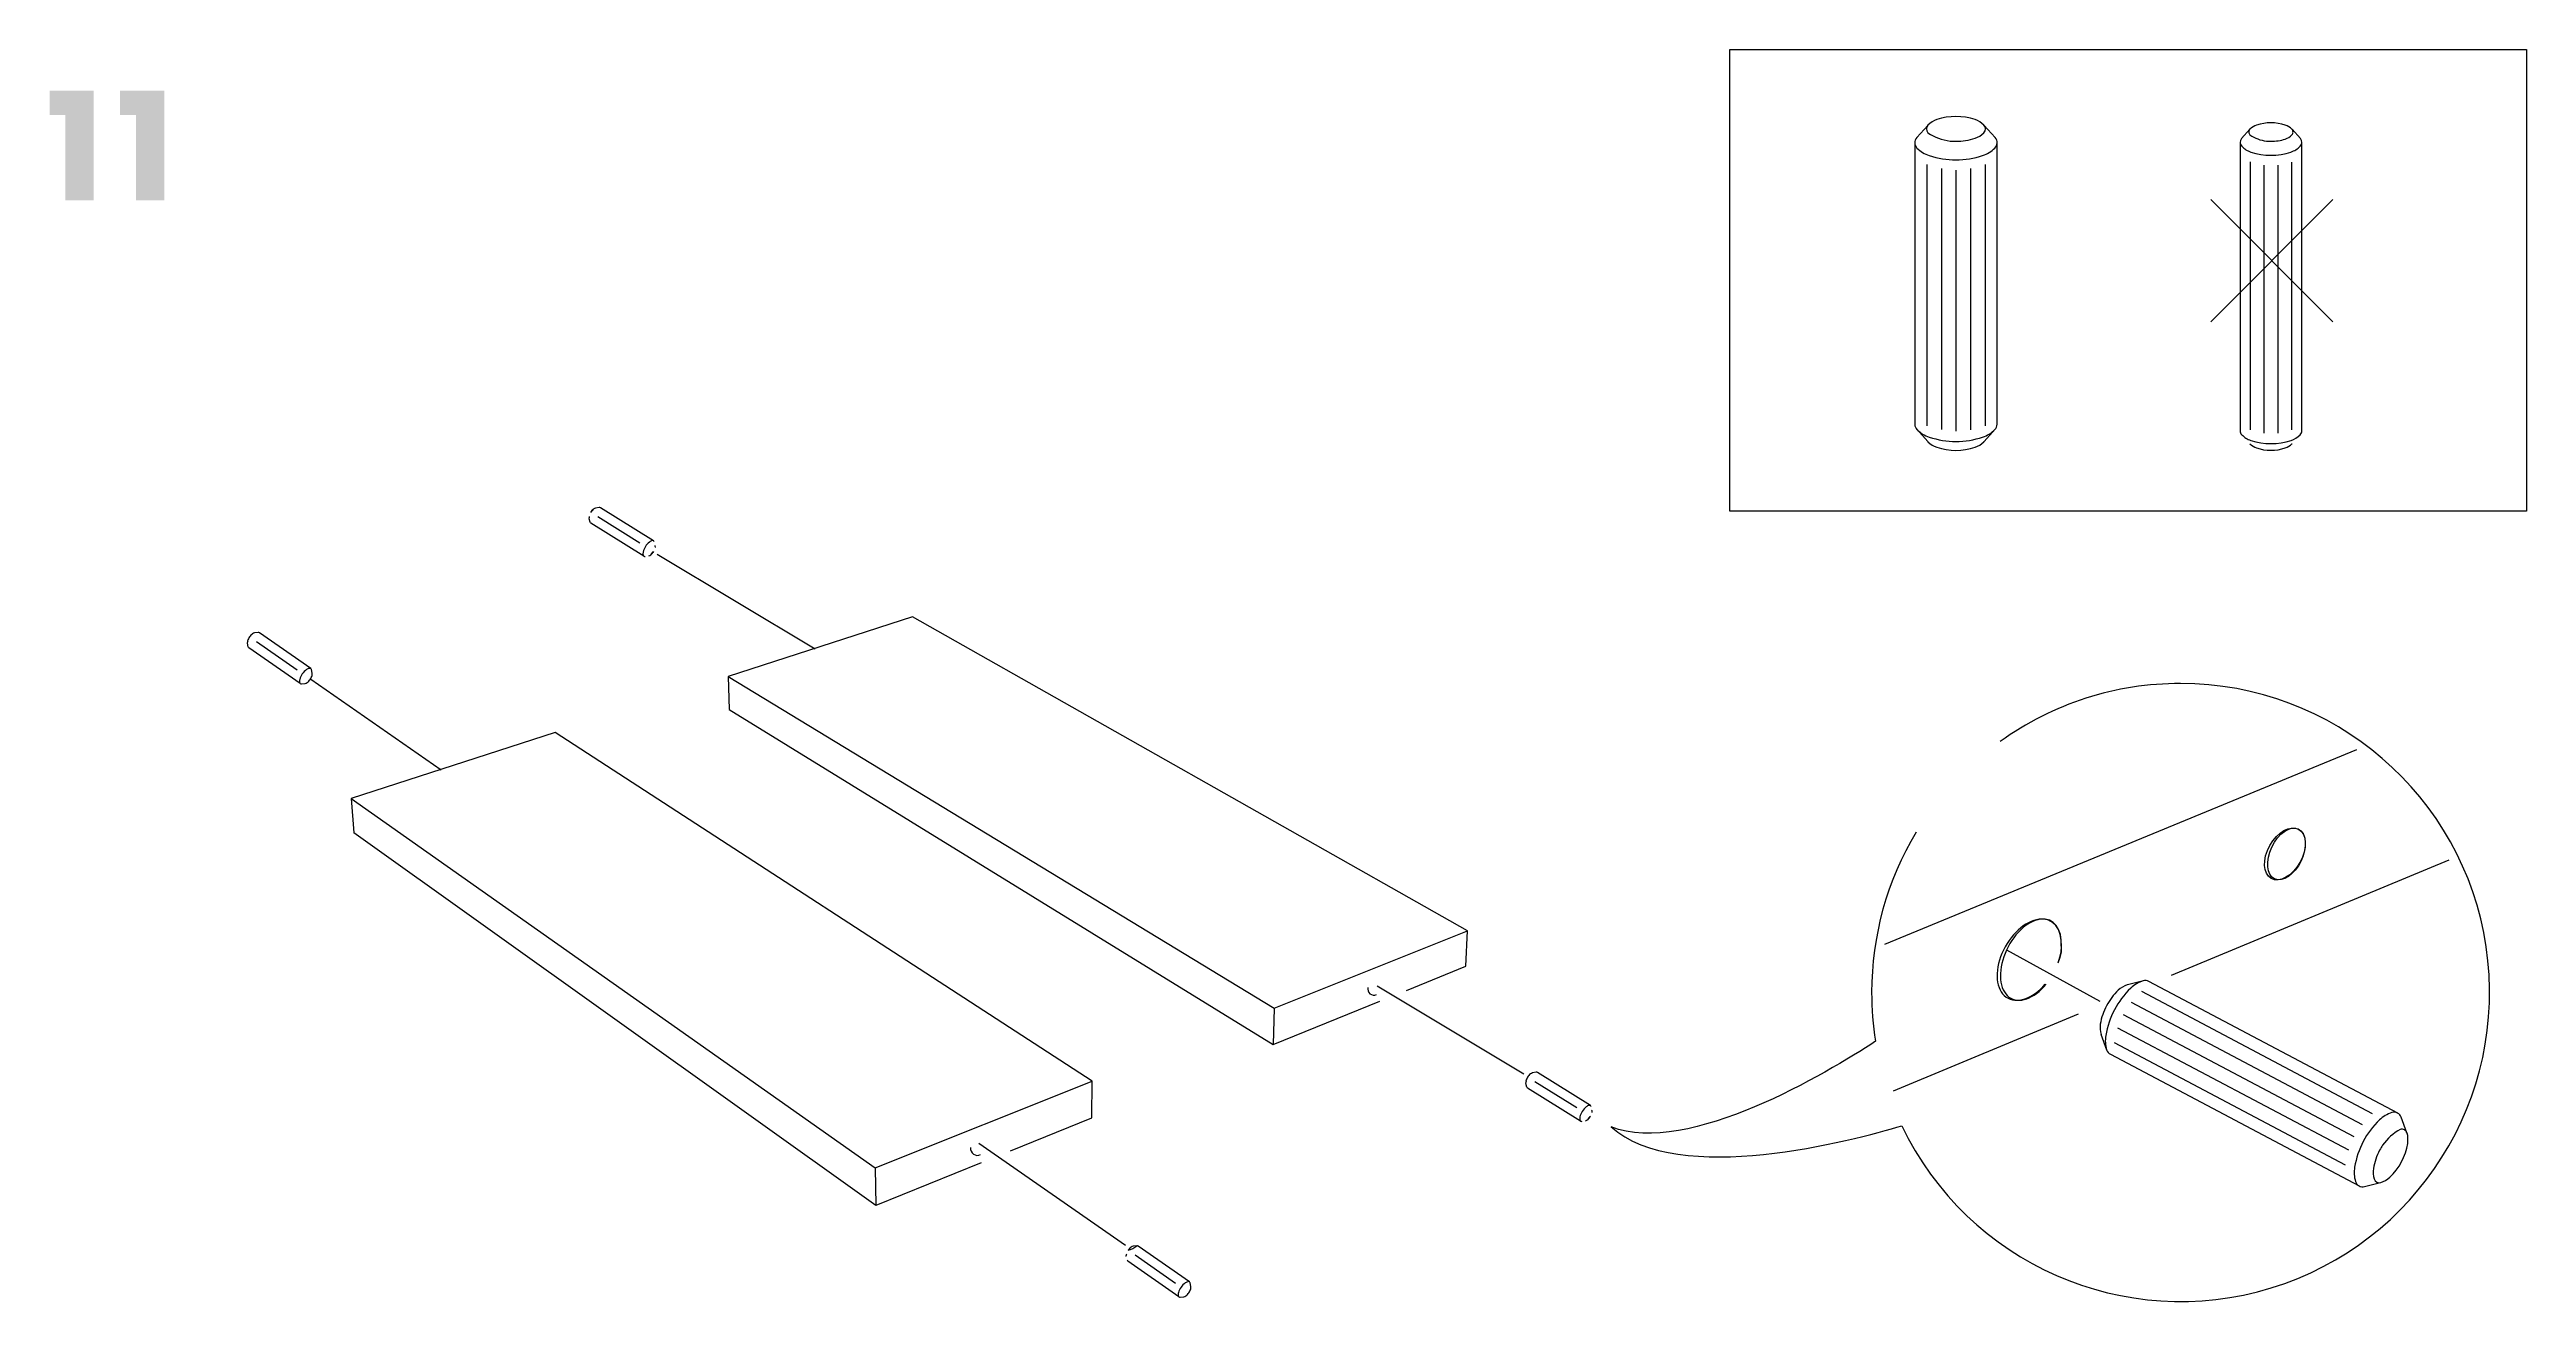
# Model space of a CAD drawing. Header units: metres. Extents: x -30.9 to 24.7, y -10.3 to 6.8.
# Drawn here: x 20.597 to 23.652, y 5.142 to 6.687 of the extents above; entities that cross this region are included whole.
import ezdxf

# ---------------------------------------------------------------- set-up
doc = ezdxf.new("R2010")
doc.units = ezdxf.units.M
doc.header["$MEASUREMENT"] = 0
doc.layers.add('PDF_Working_Num_Penna__7_Num_Penna__7', color=7, linetype='Continuous', lineweight=18)
doc.styles.add('GENERATED_STYLE_1', font='')
doc.styles.get('GENERATED_STYLE_1').set_extended_font_data('Arial')

msp = doc.modelspace()

# ---------------------------------------------------------------- hatches: boundary and pattern name
at = {"layer": 'PDF_Working_Num_Penna__7_Num_Penna__7', "linetype": 'Continuous', "lineweight": 18}
for points in [[(20.6161, 6.606), (20.6161, 6.5006), (20.6513, 6.5006), (20.6513, 6.6358), (20.5968, 6.6358), (20.5968, 6.606)], [(20.7033, 6.606), (20.7033, 6.5006), (20.7384, 6.5006), (20.7384, 6.6358), (20.6839, 6.6358), (20.6839, 6.606)]]:
    msp.add_hatch(color=7, dxfattribs=at).paths.add_polyline_path(points)

# ---------------------------------------------------------------- linework, layer by layer
at = {"layer": 'PDF_Working_Num_Penna__7_Num_Penna__7', "color": 7, "linetype": 'Continuous', "lineweight": 18, "flags": 128}
msp.add_lwpolyline([(23.6524, 6.117), (22.6698, 6.117), (22.6698, 6.6866), (23.6524, 6.6866)], close=True, dxfattribs=at)
for points in [[(22.9413, 6.5737, 0.024683), (22.9486, 6.5734, 0.080763), (22.9722, 6.5772, 0.116544), (22.9831, 6.5839, 0.413634), (22.9831, 6.5934, 0.115903), (22.9722, 6.6001, 0.162509), (22.925, 6.6001, 0.116227), (22.9141, 6.5934, 0.412471), (22.9141, 6.5839, 0.116128)], [(23.3317, 6.5736, 0.023831), (23.3372, 6.5734, 0.080635), (23.3549, 6.5762, 0.116893), (23.363, 6.5813, 0.414701), (23.363, 6.5884, 0.118034), (23.3549, 6.5934, 0.162589), (23.3195, 6.5934, 0.11752), (23.3113, 6.5884, 0.415408), (23.3113, 6.5813, 0.117027)], [(21.2679, 6.1196, 0.087793), (21.2644, 6.1156, 0.083373)], [(21.3384, 6.0632, 0.082148), (21.3419, 6.0672, 0.083781)], [(22.4942, 5.3664, 0.082709), (22.4976, 5.3704, 0.084603)], [(23.475, 5.335, 0.026189), (23.4713, 5.3287, 0.081006), (23.4636, 5.306, 0.116633), (23.4645, 5.2933, 0.412893), (23.4728, 5.2888, 0.116625), (23.4838, 5.2953, 0.162701), (23.5059, 5.3371, 0.116341), (23.5051, 5.3498, 0.414619), (23.4967, 5.3543, 0.116749)], [(21.9383, 5.2108), (21.9338, 5.2102, 0.112854), (21.9311, 5.2091, 0.086416), (21.9274, 5.2053, 0.082746)]]:
    msp.add_lwpolyline(points, format="xyb", close=True, dxfattribs=at)
for points in [[(22.9138, 6.5931), (22.9002, 6.5779, 0.399521), (22.9005, 6.5651, 0.115636), (22.9156, 6.5558, 0.162316), (22.9815, 6.5558, 0.116035), (22.9967, 6.5651, 0.39834), (22.997, 6.5779), (22.9833, 6.5931)], [(22.8978, 6.5717), (22.8978, 6.2244, 0.1984), (22.9005, 6.2178, 0.116087), (22.9156, 6.2085, 0.162404), (22.9815, 6.2085, 0.116484), (22.9967, 6.2178, 0.199864), (22.9994, 6.2244), (22.9994, 6.5717)], [(23.3111, 6.5882), (23.3009, 6.5768, 0.399814), (23.3011, 6.5672, 0.116168), (23.3124, 6.5602, 0.162217), (23.3619, 6.5602, 0.116235), (23.3732, 6.5672, 0.397878), (23.3735, 6.5768), (23.3632, 6.5882)], [(23.2991, 6.5721), (23.2991, 6.2164, 0.198695), (23.3011, 6.2114, 0.116426), (23.3124, 6.2044, 0.162037), (23.362, 6.2044, 0.115949), (23.3732, 6.2114, 0.198492), (23.3753, 6.2164), (23.3753, 6.5721)], [(22.9141, 6.2027, 0.116726), (22.9249, 6.196, 0.162785), (22.9722, 6.196, 0.117142), (22.9831, 6.2027)], [(23.3113, 6.2001, 0.116152), (23.3194, 6.1951, 0.162338), (23.3549, 6.1951, 0.116893), (23.363, 6.2001)], [(21.3419, 6.0805), (21.2765, 6.1214, 0.198013), (21.275, 6.1216), (21.2705, 6.1208)], [(21.3299, 6.0614), (21.2645, 6.1022, -0.206387), (21.2636, 6.1034), (21.2624, 6.1078)], [(21.3419, 6.0805, 0.185042), (21.3403, 6.0808, 0.119089), (21.3368, 6.079, 0.163382), (21.329, 6.0666, 0.118613), (21.329, 6.0627, 0.201175), (21.3299, 6.0614)], [(20.919, 5.9228), (20.8558, 5.967, 0.200784), (20.8543, 5.9674), (20.8498, 5.9668, 0.112854), (20.8472, 5.9657, 0.087003), (20.8435, 5.9619, 0.082831), (20.8411, 5.9571)], [(20.906, 5.9043), (20.8428, 5.9485, -0.206257), (20.842, 5.9498), (20.841, 5.9542)], [(20.919, 5.9228, 0.188408), (20.9174, 5.9232, 0.118914), (20.9138, 5.9216, 0.080397), (20.9086, 5.9163, 0.081365), (20.9054, 5.9096, 0.120222), (20.9052, 5.9057, 0.201184), (20.906, 5.9043)], [(20.9075, 5.904), (20.912, 5.9046, 0.11785), (20.9146, 5.9057, 0.081816), (20.9183, 5.9095, 0.083994), (20.9207, 5.9143, 0.125763), (20.9208, 5.9172), (20.9198, 5.9216)], [(22.8818, 5.3588, 1.812153), (23.2257, 5.9045, 0.157763), (23.0033, 5.8329)], [(22.8997, 5.7209, 0.137741), (22.8446, 5.5233, 0.039296), (22.8493, 5.4631)], [(23.1599, 5.5326, 0.117306), (23.1489, 5.5261, 0.080805), (23.1344, 5.507, 0.080496), (23.1267, 5.4843, 0.116283), (23.1276, 5.4716)], [(23.4936, 5.3744), (23.1867, 5.5369, 0.196423), (23.1796, 5.5376, 0.116656), (23.1642, 5.5286, 0.162343), (23.1334, 5.4703, 0.116306), (23.1345, 5.4526, 0.198944), (23.1391, 5.4471), (23.446, 5.2846)], [(22.4976, 5.3837), (22.4322, 5.4245, 0.197553), (22.4307, 5.4248), (22.4262, 5.424, 0.113915), (22.4236, 5.4228, 0.088429), (22.4201, 5.4188, 0.083134), (22.4181, 5.4138)], [(22.4856, 5.3646), (22.4202, 5.4054, -0.206387), (22.4193, 5.4066), (22.4181, 5.411)], [(22.4976, 5.3837, 0.190605), (22.496, 5.384, 0.12018), (22.4925, 5.3822, 0.163431), (22.4847, 5.3698, 0.118613), (22.4847, 5.3658, 0.201773), (22.4856, 5.3646)], [(23.505, 5.3502), (23.498, 5.3694, 0.399777), (23.4864, 5.3751, 0.115926), (23.4712, 5.3661, 0.162355), (23.4404, 5.3079, 0.116016), (23.4415, 5.2901, 0.39883), (23.4527, 5.2838), (23.4725, 5.2888)], [(21.9978, 5.165, 0.164038), (21.9894, 5.153, 0.120105), (21.9892, 5.1491)], [(21.9915, 5.1474), (21.996, 5.148, 0.116314), (21.9986, 5.1491, 0.082405), (22.0023, 5.1529, 0.083994), (22.0046, 5.1577, 0.125763), (22.0048, 5.1606), (22.0038, 5.165)]]:
    msp.add_lwpolyline(points, format="xyb", dxfattribs=at)
for points in [[(22.9128, 6.5446), (22.9128, 6.2223)], [(22.9307, 6.5398), (22.9307, 6.2177)], [(22.9666, 6.5397), (22.9666, 6.2175)], [(22.9845, 6.5447), (22.9845, 6.2224)], [(23.3116, 6.5479), (23.3116, 6.2173)], [(23.3286, 6.5439), (23.3286, 6.2135)], [(23.3456, 6.5441), (23.3456, 6.2135)], [(23.3626, 6.5478), (23.3626, 6.2173)], [(22.9486, 6.5377), (22.9486, 6.2158)], [(23.2629, 6.5015), (23.4135, 6.3508)], [(23.2629, 6.3508), (23.4135, 6.5014)], [(22.9002, 6.2182), (22.9138, 6.203)], [(22.997, 6.2182), (22.9833, 6.203)], [(21.3251, 6.0777), (21.2732, 6.11)], [(21.5413, 5.9467), (21.3463, 6.0636)], [(22.3438, 5.5556), (22.3459, 5.5993), (21.6614, 5.9868), (21.4338, 5.913)], [(20.9021, 5.9209), (20.852, 5.9559)], [(21.0801, 5.7976), (20.9192, 5.9094)], [(21.4338, 5.913), (22.1074, 5.5038), (22.3459, 5.5993)], [(21.4338, 5.913), (21.4351, 5.8724), (22.1063, 5.4593)], [(21.7823, 5.3278), (21.8825, 5.3685), (21.8828, 5.4138), (21.2207, 5.844), (20.969, 5.7625), (20.9721, 5.7203)], [(23.4427, 5.8225), (22.8606, 5.5826)], [(20.969, 5.7625), (21.6153, 5.3068), (21.8828, 5.4138)], [(21.7461, 5.3131), (21.6162, 5.2604), (20.9721, 5.7203)], [(23.5567, 5.6864), (23.2142, 5.5441)], [(23.0108, 5.5758), (23.126, 5.5127)], [(23.0786, 5.5802), (23.0781, 5.5734), (23.0765, 5.5664), (23.0742, 5.5594)], [(23.0786, 5.5802), (23.0782, 5.5734), (23.0766, 5.5664), (23.0744, 5.5594)], [(22.4155, 5.4224), (22.2345, 5.5309)], [(22.2706, 5.5259), (22.3438, 5.5556)], [(23.18, 5.5377), (23.1602, 5.5327)], [(22.1063, 5.4593), (22.2379, 5.5127)], [(22.1074, 5.5038), (22.1063, 5.4593)], [(23.45, 5.3602), (23.1653, 5.5109)], [(23.4626, 5.3738), (23.1778, 5.5246)], [(23.0994, 5.4964), (22.8712, 5.4015)], [(23.1347, 5.4521), (23.1277, 5.4713)], [(23.4331, 5.3286), (23.1483, 5.4793)], [(23.4398, 5.3453), (23.1553, 5.4959)], [(23.4292, 5.3104), (23.1443, 5.4611)], [(22.4808, 5.3809), (22.4289, 5.4132)], [(21.9242, 5.2113), (21.7431, 5.3371)], [(21.6153, 5.3068), (21.6162, 5.2604)], [(21.986, 5.1643), (21.936, 5.1993)], [(22.003, 5.1663), (21.9398, 5.2104)], [(21.99, 5.1478), (21.9268, 5.192)]]:
    msp.add_lwpolyline(points, dxfattribs=at)
at = {"layer": 'PDF_Working_Num_Penna__7_Num_Penna__7', "color": 7, "linetype": 'Continuous', "lineweight": 18}
for centre, radius, start, end in [((22.2306, 5.5277), 0.00765, 166.6649, 293.7752), ((21.7415, 5.331), 0.00868, 173.6989, 296.5527), ((22.0017, 5.1645), 0.00217, 55.7791, 98.4588)]:
    msp.add_arc(centre, radius, start, end, dxfattribs=at)
for centre, major_axis, ratio in [((23.3544, 5.6942), (0.017, 0.0303), 0.613448), ((23.3563, 5.6942), (0.0146, 0.0308), 0.585204)]:
    msp.add_ellipse(centre, major_axis=major_axis, ratio=ratio, dxfattribs=at)
for centre, major_axis, ratio, start_param, end_param in [((23.039, 5.5638), (0.0268, 0.0472), 0.620212, 5.386784, 10.68983), ((23.0411, 5.5638), (0.0242, 0.0479), 0.601984, 5.343071, 10.646202)]:
    msp.add_ellipse(centre, major_axis=major_axis, ratio=ratio, start_param=start_param, end_param=end_param, dxfattribs=at)
for points in [[(22.9138, 6.203), (22.914, 6.203), (22.914, 6.2027), (22.9141, 6.2027)], [(22.9831, 6.2027), (22.9832, 6.2027), (22.9832, 6.203), (22.9833, 6.203)], [(23.3111, 6.2003), (23.3112, 6.2003), (23.3112, 6.2001), (23.3113, 6.2001)], [(23.363, 6.2001), (23.3631, 6.2001), (23.3631, 6.2003), (23.3632, 6.2003)], [(21.2705, 6.1208), (21.2714, 6.1208), (21.267, 6.1196), (21.2679, 6.1196)], [(21.2705, 6.1208), (21.2705, 6.1208), (21.2704, 6.1208), (21.2704, 6.1208)], [(21.2624, 6.1106), (21.2633, 6.1106), (21.2614, 6.1078), (21.2623, 6.1078)], [(21.2623, 6.1078), (21.2624, 6.1078), (21.2623, 6.1078), (21.2624, 6.1078)], [(21.3299, 6.0614), (21.3304, 6.0614), (21.3309, 6.0611), (21.3314, 6.0611)], [(21.3359, 6.0619), (21.3369, 6.0619), (21.3375, 6.0632), (21.3384, 6.0632)], [(21.3427, 6.0793), (21.3433, 6.0793), (21.3414, 6.0805), (21.3419, 6.0805)], [(21.344, 6.0721), (21.345, 6.0721), (21.343, 6.0749), (21.344, 6.0749)], [(20.8498, 5.9668), (20.8498, 5.9668), (20.8497, 5.9668), (20.8497, 5.9668)], [(20.8411, 5.9571), (20.8421, 5.9571), (20.84, 5.9543), (20.841, 5.9543)], [(20.841, 5.9543), (20.841, 5.9543), (20.8409, 5.9542), (20.841, 5.9542)], [(20.906, 5.9043), (20.9065, 5.9043), (20.907, 5.904), (20.9075, 5.904)], [(20.9198, 5.9216), (20.9203, 5.9216), (20.9184, 5.9228), (20.919, 5.9228)], [(23.1602, 5.5327), (23.1603, 5.5327), (23.1597, 5.5326), (23.1599, 5.5326)], [(23.1276, 5.4716), (23.1277, 5.4716), (23.1276, 5.4713), (23.1277, 5.4713)], [(22.8493, 5.4631), (22.7905, 5.4245), (22.6187, 5.3208), (22.5232, 5.3575)], [(22.4181, 5.4138), (22.419, 5.4138), (22.4171, 5.411), (22.418, 5.411)], [(22.418, 5.411), (22.4181, 5.411), (22.418, 5.411), (22.4181, 5.411)], [(22.4262, 5.424), (22.4263, 5.424), (22.4261, 5.424), (22.4262, 5.424)], [(22.4985, 5.3825), (22.499, 5.3825), (22.4971, 5.3837), (22.4976, 5.3837)], [(22.4997, 5.3753), (22.5007, 5.3753), (22.4988, 5.3781), (22.4997, 5.3781)], [(22.4856, 5.3646), (22.4861, 5.3646), (22.4866, 5.3643), (22.4871, 5.3643)], [(22.4916, 5.3651), (22.4926, 5.3651), (22.4932, 5.3664), (22.4942, 5.3664)], [(22.5232, 5.3575), (22.6055, 5.2829), (22.8228, 5.3411), (22.8818, 5.3588)], [(21.9251, 5.2005), (21.9261, 5.2005), (21.924, 5.1977), (21.925, 5.1977)], [(21.925, 5.1977), (21.925, 5.1977), (21.9249, 5.1976), (21.925, 5.1976)], [(21.9338, 5.2102), (21.9338, 5.2102), (21.9337, 5.2102), (21.9337, 5.2102)], [(21.9398, 5.2104), (21.9403, 5.2104), (21.9377, 5.2108), (21.9382, 5.2108)], [(21.926, 5.1933), (21.9265, 5.1933), (21.9263, 5.192), (21.9268, 5.192)], [(22.0014, 5.1666), (22.0028, 5.1666), (21.9964, 5.165), (21.9978, 5.165)], [(22.0038, 5.165), (22.0043, 5.165), (22.0024, 5.1663), (22.003, 5.1663)], [(21.9892, 5.1491), (21.9897, 5.1491), (21.9895, 5.1478), (21.99, 5.1478)], [(21.99, 5.1478), (21.9905, 5.1478), (21.991, 5.1474), (21.9915, 5.1474)]]:
    msp.add_open_spline(points, degree=3, dxfattribs=at)

# ---------------------------------------------------------------- texts
at = {"layer": 'PDF_Working_Num_Penna__7_Num_Penna__7', "color": 7, "linetype": 'Continuous', "lineweight": 18, "char_height": 0.00000321, "attachment_point": 7, "style": 'GENERATED_STYLE_1'}
for s, insert, rotation in [('\\A1;{\\pql;\\fArial|b0|i0|c0|p34;101350}', (23.0798, 6.1872), 90), ('\\A1;{\\pql;\\fArial|b0|i0|c0|p34;101345}', (23.4646, 6.1872), 90), ('\\A1;{\\pql;\\fArial|b0|i0|c0|p34;101350}', (23.092, 5.3767), 332.1041)]:
    msp.add_mtext(s, dxfattribs=dict(at, insert=insert, rotation=rotation))
at = {"layer": 'PDF_Working_Num_Penna__7_Num_Penna__7', "color": 7, "linetype": 'Continuous', "lineweight": 18, "insert": (22.8691, 5.7304), "char_height": 0.0000077, "attachment_point": 7, "style": 'GENERATED_STYLE_1'}
msp.add_mtext('\\A1;{\\pql;\\fArial|b0|i0|c0|p34;4x}', dxfattribs=at)

doc.saveas('drawing.dxf')
